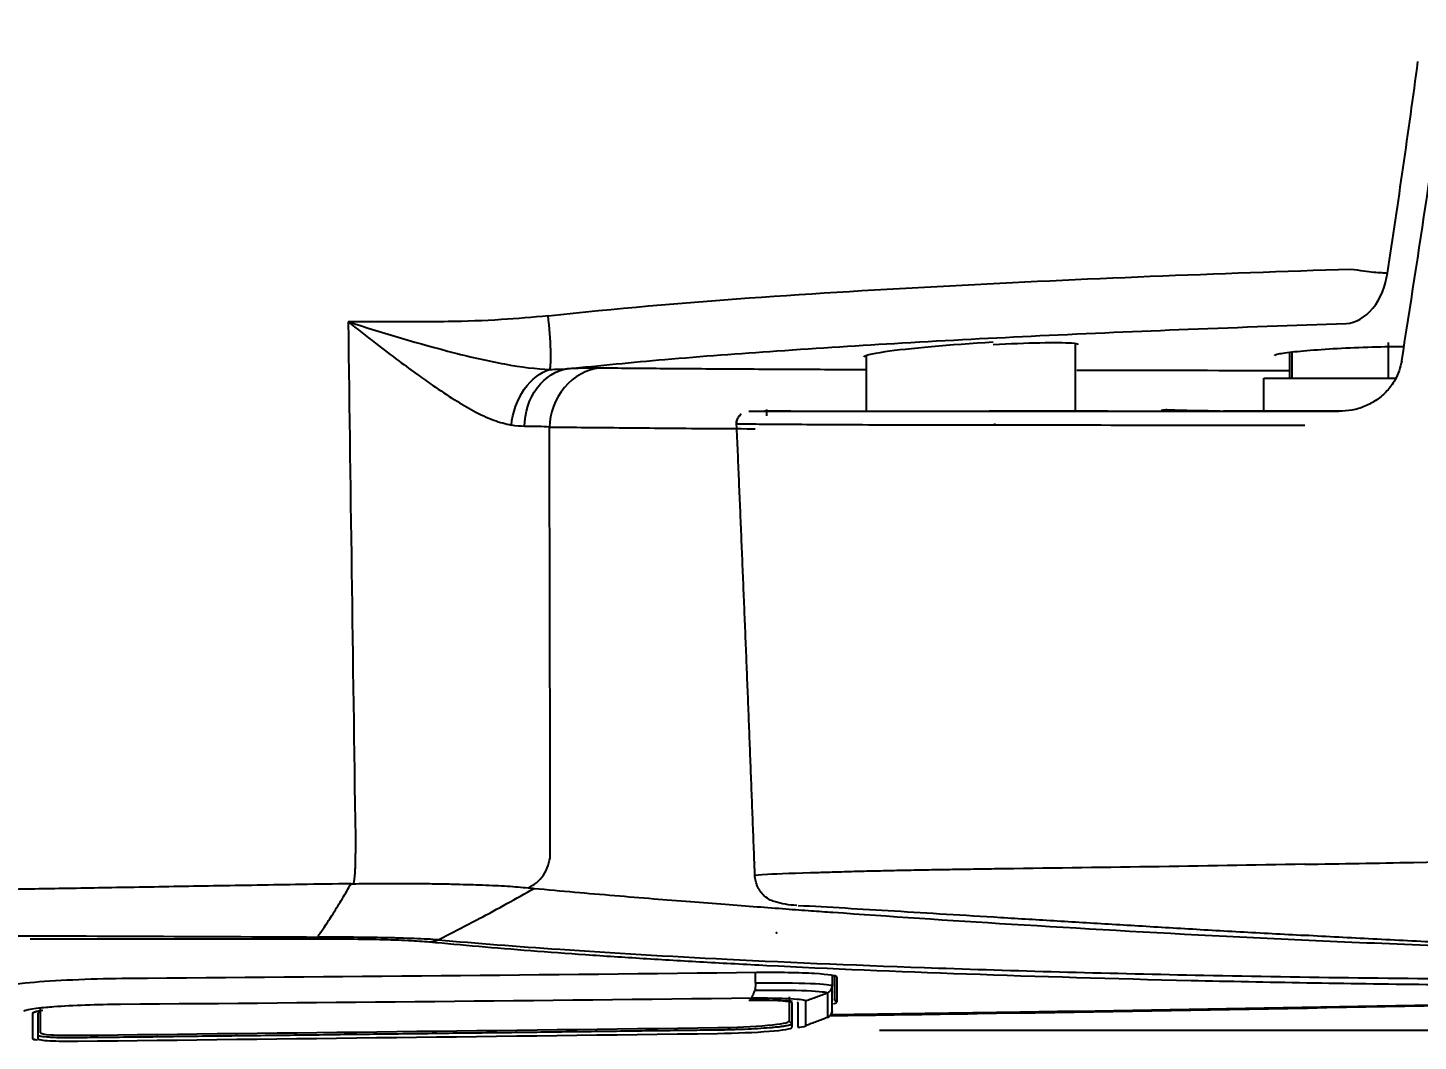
# Model space of a CAD drawing. Extents: x -2111 to 4214, y -25 to 2527.
# Drawn here: x -1705.2 to -1591.9, y 1592.7 to 1675.2 of the extents above; entities that cross this region are included whole.
import ezdxf

# ---------------------------------------------------------------- set-up
doc = ezdxf.new("R2010")
doc.units = 0
doc.header["$LTSCALE"] = 20
doc.header["$MEASUREMENT"] = 0
doc.layers.get('0').update_dxf_attribs({"linetype": 'CONTINUOUS'})
doc.layers.get('DEFPOINTS').update_dxf_attribs({"linetype": 'CONTINUOUS'})
for name, color, linetype in [('1', 7, 'CONTINUOUS'), ('2', 2, 'CONTINUOUS'), ('256', 7, 'CONTINUOUS')]:
    doc.layers.add(name, color=color, linetype=linetype)
doc.styles.get("Standard").update_dxf_attribs({"font": 'NanumGothic.ttf'})
doc.dimstyles.get("Standard").update_dxf_attribs({"dimtxt": 2.7, "dimasz": 2.5, "dimexe": 1.5, "dimexo": 1.5, "dimgap": 1.5, "dimtad": 1, "dimdec": 0, "dimlfac": 10, "dimzin": 0, "dimdsep": 46, "dimtxsty": 'Standard', "dimcen": 0, "dimclrt": 2, "dimadec": 0, "dimazin": 0, "dimtfac": 1, "dimtdec": 0, "dimtmove": 0, "dimatfit": 3, "dimfxl": 0, "dimtolj": 1, "dimtzin": 0, "dimarcsym": 0})

# ---------------------------------------------------------------- blocks, each defined once
blk = doc.blocks.new('A$C0DC70F65')
at = {"layer": '1', "color": 7, "linetype": 'Continuous'}
for p, q in [((203.54, 56.75), (203.54, 51.29)), ((229.06, 53.99), (229.06, 56.89)), ((186.54, 51.29), (186.54, 55.75)), ((221.03, 53.99), (221.03, 56.06)), ((225.02, 51.28), (196.86, 51.28)), ((206.2, 51.29), (211.35, 51.29)), ((215.34, 51.29), (215.8, 51.29)), ((177.42, 14.54), (177.42, 14.53)), ((177.47, 13.48), (177.46, 13.48)), ((126.39, 5.1), (126.39, 5.1)), ((183.36, 1.93), (183.36, 1.93)), ((183.36, 1.93), (183.36, 1.93))]:
    blk.add_line(p, q, dxfattribs=at)
at = {"layer": '1', "color": 7, "linetype": 'Continuous', "extrusion": (0, 0, -1)}
blk.add_ellipse((184.15, 3.41), major_axis=(0.2, 0), ratio=0.997692, start_param=1.546771, end_param=3.141593, dxfattribs=at)
at = {"layer": '1', "color": 7, "linetype": 'Continuous'}
for points, knots in [([(230.15, 55.4), (230.85, 59.86), (232.25, 68.79), (234.11, 82.22), (235.79, 95.7), (237.27, 109.2), (238.55, 122.73), (239.63, 136.29), (240.52, 149.86), (241.21, 163.45), (241.7, 177.06), (242.01, 190.67), (242.05, 199.75), (242.07, 204.29)], [0, 0, 0, 0, 0.090907, 0.181816, 0.272726, 0.363636, 0.454546, 0.545455, 0.636363, 0.727272, 0.818181, 0.909091, 1, 1, 1, 1]), ([(160.62, 59.06), (171.53, 60.26), (182.43, 60.93), (204.22, 62.1), (215.12, 62.52), (226.01, 62.87)], [0, 0, 0, 0, 0.5, 0.5, 1, 1, 1, 1]), ([(225.64, 58.43), (226.37, 58.5), (227.18, 58.92), (228.43, 60.45), (228.84, 61.53), (228.98, 62.55)], [0, 0, 0, 0, 0.5, 0.5, 1, 1, 1, 1]), ([(226.01, 62.87), (226.35, 62.82), (227, 62.73), (227.84, 62.63), (228.49, 62.58), (228.83, 62.56), (228.98, 62.55)], [0, 0, 0, 0, 0.313344, 0.587001, 0.81624, 1, 1, 1, 1]), ([(160.62, 59.06), (159.36, 58.95), (156.65, 58.7), (152.97, 58.58), (148.8, 58.57), (146.08, 58.58), (144.32, 58.58)], [0, 0, 0, 0, 0.233744, 0.499983, 0.675741, 1, 1, 1, 1]), ([(160.77, 54.7), (160.83, 54.92), (160.85, 55.48), (160.8, 57.09), (160.72, 58.12), (160.62, 59.06)], [0, 0, 0, 0, 0.5, 0.5, 1, 1, 1, 1]), ([(144.32, 58.58), (145.06, 57.99), (146.45, 56.9), (148.35, 55.47), (149.9, 54.32), (151.42, 53.25), (152.93, 52.25), (154.59, 51.27), (156.16, 50.52), (157.15, 50.27), (157.62, 50.16)], [0, 0, 0, 0, 0.160312, 0.297774, 0.411222, 0.499928, 0.634149, 0.750006, 0.880954, 1, 1, 1, 1]), ([(144.32, 58.58), (147.24, 57.66), (150.14, 56.78), (154.36, 55.7), (155.74, 55.39), (158.39, 54.9), (159.7, 54.73), (160.77, 54.7)], [0, 0, 0, 0, 0.5, 0.5, 0.75, 0.75, 1, 1, 1, 1]), ([(162.17, 54.75), (164.82, 55.02), (170.51, 55.58), (179.61, 56.25), (189.79, 56.9), (200.96, 57.48), (213.02, 58), (221.34, 58.29), (225.64, 58.43)], [0, 0, 0, 0, 0.125443, 0.26941, 0.43034, 0.606719, 0.79708, 1, 1, 1, 1]), ([(196.87, 56.91), (193.33, 56.7), (189.96, 56.4), (186.9, 55.96), (186.32, 55.81), (186.32, 55.7)], [0, 0, 0, 0, 0.627035, 0.627035, 1, 1, 1, 1]), ([(203.79, 56.71), (203.79, 56.76), (203.61, 56.8), (202.72, 56.86), (201.81, 56.87), (199.55, 56.83), (198.22, 56.77), (196.87, 56.7)], [0, 0, 0, 0, 0.253593, 0.253593, 0.626797, 0.626797, 1, 1, 1, 1]), ([(230.36, 56.55), (230.18, 56.55), (229.13, 56.54), (227.02, 56.49), (224.17, 56.35), (221.76, 56.17), (220.43, 56.01), (219.85, 55.89), (219.8, 55.84), (219.78, 55.81)], [0, 0, 0, 0, 0.042039, 0.233463, 0.424846, 0.616231, 0.807637, 0.904454, 1, 1, 1, 1]), ([(157.62, 50.16), (157.72, 51.17), (158.09, 52.25), (159.26, 53.93), (160.04, 54.48), (160.77, 54.7)], [0, 0, 0, 0, 0.5, 0.5, 1, 1, 1, 1]), ([(158.68, 50.06), (158.71, 51.13), (159.06, 52.32), (160.38, 54.09), (161.31, 54.63), (162.17, 54.75)], [0, 0, 0, 0, 0.5, 0.5, 1, 1, 1, 1]), ([(164.76, 54.8), (163.78, 54.68), (162.7, 54.14), (161.17, 52.32), (160.76, 51.1), (160.72, 50.01)], [0, 0, 0, 0, 0.5, 0.5, 1, 1, 1, 1]), ([(164.76, 54.8), (164.38, 54.8), (163.63, 54.81), (162.65, 54.77), (162.17, 54.75)], [0, 0, 0, 0, 0.506456, 1, 1, 1, 1]), ([(186.51, 54.67), (184.66, 54.67), (180.75, 54.69), (175.12, 54.72), (169.61, 54.76), (166.39, 54.79), (164.76, 54.8)], [0, 0, 0, 0, 0.216783, 0.475058, 0.735928, 1, 1, 1, 1]), ([(221.03, 54.59), (220.03, 54.59), (213.99, 54.6), (208.25, 54.61), (203.69, 54.62)], [0, 0, 0, 0, 0.164707, 1, 1, 1, 1]), ([(230.15, 55.4), (230.09, 55.13), (229.97, 54.58), (229.58, 53.74), (228.98, 52.92), (228.13, 52.19), (227.16, 51.67), (226.1, 51.34), (225.38, 51.3), (225.02, 51.29)], [0, 0, 0, 0, 0.116266, 0.232456, 0.38595, 0.53943, 0.692942, 0.84658, 1, 1, 1, 1]), ([(175.99, 50.25), (175.98, 50.3), (175.97, 50.47), (176.06, 50.72), (176.2, 50.94), (176.32, 51.04), (176.36, 51.07)], [0, 0, 0, 0, 0.164555, 0.529456, 0.821597, 1, 1, 1, 1]), ([(176.97, 51.29), (176.95, 51.29), (177.9, 51.29), (181.45, 51.29), (184.04, 51.29), (190.08, 51.29), (193.52, 51.29), (196.86, 51.29)], [0, 0, 0, 0, 0.333329, 0.333329, 0.666665, 0.666665, 1, 1, 1, 1]), ([(180.39, 51.29), (179.15, 51.29), (178.42, 51.29), (178.24, 51.29), (178.22, 51.29), (178.24, 51.29)], [0, 0, 0, 0, 0.857494, 0.857494, 1, 1, 1, 1]), ([(206.2, 51.29), (205.16, 51.29), (204.13, 51.29), (200.91, 51.29), (198.73, 51.29), (196.55, 51.29)], [0, 0, 0, 0, 0.322692, 0.322692, 1, 1, 1, 1]), ([(211.03, 51.4), (210.93, 51.4), (210.83, 51.39), (210.67, 51.37), (210.61, 51.36), (210.56, 51.35)], [0, 0, 0, 0, 0.647546, 0.647546, 1, 1, 1, 1]), ([(211.56, 51.39), (211.55, 51.39), (211.52, 51.39), (211.43, 51.39), (211.37, 51.39), (211.22, 51.39), (211.13, 51.4), (211.04, 51.4), (211.03, 51.4), (211.02, 51.4), (211.02, 51.4)], [0, 0, 0, 0, 0.33067, 0.33067, 0.66134, 0.66134, 0.992003, 0.992003, 0.992003, 1, 1, 1, 1]), ([(215.94, 51.29), (217.36, 51.29), (219.02, 51.29), (221.35, 51.29), (221.9, 51.29), (222.46, 51.29)], [0, 0, 0, 0, 0.771074, 0.771074, 1, 1, 1, 1]), ([(160.72, 50.01), (161.69, 50), (163.62, 49.98), (166.77, 49.95), (170.09, 49.92), (173.58, 49.89), (176.1, 49.88), (177.42, 49.87), (177.49, 49.87)], [0, 0, 0, 0, 0.200497, 0.399684, 0.597551, 0.794089, 0.989291, 1, 1, 1, 1]), ([(190.41, 50.16), (187.5, 50.17), (184.77, 50.18), (180.24, 50.21), (178.46, 50.22), (176.44, 50.24), (175.97, 50.24), (175.97, 50.26)], [0, 0, 0, 0, 0.356146, 0.356146, 0.712292, 0.712292, 1, 1, 1, 1]), ([(196.97, 50.17), (196.42, 50.17), (195.32, 50.17), (193.67, 50.16), (192.03, 50.16), (190.95, 50.16), (190.41, 50.16)], [0, 0, 0, 0, 0.249997, 0.499997, 0.749998, 1, 1, 1, 1]), ([(196.97, 50.18), (201.19, 50.18), (209.61, 50.17), (218.04, 50.16), (222.25, 50.16)], [0, 0, 0, 0, 0.5, 1, 1, 1, 1]), ([(222.25, 14.4), (225.2, 14.45), (239.54, 14.71), (264.51, 15.24), (286.52, 15.84), (297.15, 16.16)], [0, 0, 0, 0, 0.118044, 0.573792, 1, 1, 1, 1]), ([(158.98, 12.49), (159.44, 12.68), (159.9, 13.05), (160.56, 14.01), (160.75, 14.6), (160.79, 15.14)], [0, 0, 0, 0, 0.5, 0.5, 1, 1, 1, 1]), ([(180.88, 11.06), (180.23, 11.06), (179.19, 11.31), (178.55, 11.51), (178.07, 12), (177.91, 12.2), (177.76, 12.42), (177.65, 12.66), (177.55, 12.9), (177.47, 13.22), (177.45, 13.45), (177.45, 13.6)], [0, 0, 0, 0, 0.439505, 0.740616, 0.784817, 0.820502, 0.850966, 0.879437, 0.908183, 0.938102, 1, 1, 1, 1]), ([(196.97, 14.02), (196.32, 14.01), (195.02, 13.99), (193.07, 13.96), (191.14, 13.93), (189.25, 13.89), (187.44, 13.85), (185.72, 13.81), (184.11, 13.76), (181.18, 13.68), (178.3, 13.59), (177.5, 13.51), (177.47, 13.48)], [0, 0, 0, 0, 0.067106, 0.134269, 0.201455, 0.268624, 0.335755, 0.402884, 0.47003, 0.537182, 0.804779, 1, 1, 1, 1]), ([(222.25, 14.4), (218.04, 14.33), (209.61, 14.19), (201.19, 14.08), (196.97, 14.02)], [0, 0, 0, 0, 0.5, 1, 1, 1, 1]), ([(144.56, 12.82), (143.2, 12.8), (139.46, 12.74), (133.58, 12.64), (127.11, 12.53), (121.28, 12.43), (116.66, 12.35), (113.99, 12.31), (113.04, 12.29), (113.03, 12.29), (113.02, 12.29)], [0, 0, 0, 0, 0.128989, 0.355558, 0.559994, 0.744201, 0.910107, 0.999055, 0.999055, 1, 1, 1, 1]), ([(141.83, 8.48), (142.01, 8.74), (142.44, 9.37), (143.12, 10.41), (143.85, 11.6), (144.33, 12.42), (144.56, 12.82)], [0, 0, 0, 0, 0.181143, 0.444011, 0.728557, 1, 1, 1, 1]), ([(144.77, 12.82), (145.35, 12.83), (146.53, 12.85), (148.26, 12.85), (149.95, 12.84), (151.59, 12.82), (153.41, 12.78), (155.38, 12.72), (157.4, 12.63), (158.44, 12.54), (158.98, 12.49)], [0, 0, 0, 0, 0.098177, 0.197625, 0.298039, 0.399052, 0.500275, 0.65566, 0.824029, 1, 1, 1, 1]), ([(151.66, 8.25), (152.78, 8.82), (155.43, 10.18), (158, 11.61), (159.48, 12.44)], [0, 0, 0, 0, 0.422753, 1, 1, 1, 1]), ([(159.48, 12.44), (160.57, 12.34), (162.66, 12.15), (165.94, 11.87), (169.09, 11.61), (172.1, 11.37), (174.93, 11.15), (177.52, 10.96), (179.87, 10.78), (181.93, 10.63), (187.73, 10.22), (198.45, 9.5), (212.54, 8.7), (224.97, 8.11), (234.84, 7.71), (245.56, 7.35), (257.15, 7.05), (269.6, 6.83), (282.89, 6.7), (292.16, 6.72), (296.89, 6.72)], [0, 0, 0, 0, 0.039966, 0.076868, 0.110744, 0.141586, 0.169383, 0.194129, 0.215822, 0.234462, 0.250052, 0.370392, 0.499974, 0.562185, 0.627487, 0.695876, 0.767346, 0.84186, 0.919346, 1, 1, 1, 1]), ([(180.97, 11.06), (182.23, 10.99), (184.76, 10.85), (188.81, 10.61), (193.03, 10.35), (197.46, 10.08), (202.06, 9.8), (206.85, 9.51), (211.81, 9.21), (216.93, 8.91), (220.48, 8.72), (222.25, 8.62)], [0, 0, 0, 0, 0.111116, 0.222227, 0.333335, 0.444443, 0.555552, 0.666662, 0.777773, 0.888887, 1, 1, 1, 1]), ([(118.43, 8.32), (121.46, 8.33), (129.23, 8.34), (136.92, 8.34), (141.61, 8.34)], [0, 0, 0, 0, 0.389824, 1, 1, 1, 1]), ([(141.61, 8.34), (142.59, 8.34), (144.43, 8.33), (147.02, 8.29), (149.31, 8.22), (150.42, 8.13), (150.95, 8.09)], [0, 0, 0, 0, 0.267077, 0.500135, 0.75792, 1, 1, 1, 1]), ([(151.66, 8.25), (151.37, 8.27), (150.79, 8.31), (149.71, 8.35), (148.56, 8.39), (146.94, 8.43), (144.72, 8.46), (142.81, 8.47), (141.83, 8.48)], [0, 0, 0, 0, 0.124131, 0.252138, 0.378943, 0.500105, 0.741308, 1, 1, 1, 1]), ([(150.95, 8.09), (152.27, 7.97), (154.92, 7.72), (159.17, 7.38), (163.64, 7.05), (168.33, 6.74), (173.25, 6.45), (181.72, 5.99), (194.58, 5.45), (212.59, 4.92), (232.16, 4.59), (249.38, 4.47), (263.71, 4.49), (274.59, 4.55), (285.66, 4.66), (293.17, 4.78), (296.93, 4.84)], [0, 0, 0, 0, 0.041442, 0.082952, 0.124551, 0.166257, 0.208086, 0.250052, 0.373552, 0.500011, 0.62316, 0.749967, 0.812308, 0.874724, 0.937269, 1, 1, 1, 1]), ([(151.67, 8.25), (154.77, 7.98), (162.1, 7.41), (175.49, 6.62), (192.86, 5.89), (214.32, 5.31), (239.73, 4.98), (267.73, 4.99), (287.43, 5.25), (297.22, 5.43)], [0, 0, 0, 0, 0.097779, 0.217073, 0.350717, 0.501973, 0.665979, 0.836054, 1, 1, 1, 1]), ([(297.19, 6.27), (294.93, 6.28), (290.39, 6.31), (283.68, 6.39), (277.03, 6.51), (270.48, 6.65), (264.02, 6.83), (257.67, 7.03), (251.43, 7.25), (245.31, 7.49), (239.33, 7.75), (233.48, 8.03), (227.77, 8.31), (224.09, 8.51), (222.25, 8.61)], [0, 0, 0, 0, 0.083336, 0.166669, 0.25, 0.333332, 0.416664, 0.499997, 0.583331, 0.666666, 0.75, 0.833334, 0.916667, 1, 1, 1, 1]), ([(126.39, 5.1), (123.75, 5.08), (120.88, 4.96), (116.66, 4.62), (115.36, 4.39), (115.36, 4.2)], [0, 0, 0, 0, 0.5, 0.5, 1, 1, 1, 1]), ([(183.75, 4.48), (183.75, 4.56), (183.12, 4.63), (180.83, 4.72), (179.25, 4.73), (177.51, 4.72)], [0, 0, 0, 0, 0.5, 0.5, 1, 1, 1, 1]), ([(183.75, 4.48), (183.75, 4.56), (183.12, 4.63), (180.83, 4.72), (179.25, 4.73), (177.51, 4.72)], [0, 0, 0, 0, 0.5, 0.5, 1, 1, 1, 1]), ([(184.16, 5.2), (184.16, 5.33), (183.49, 5.43), (181.1, 5.57), (179.42, 5.6), (177.58, 5.58)], [0, 0, 0, 0, 0.5, 0.5, 1, 1, 1, 1]), ([(297.34, 4.55), (264.5, 3.53), (231.65, 2.85), (193.91, 2.28), (188.76, 2.21), (183.62, 2.14)], [0, 0, 0, 0, 0.863442, 0.863442, 1, 1, 1, 1]), ([(184.16, 3.21), (184.16, 3.22), (184.16, 3.23), (184.16, 3.27), (184.16, 3.31), (184.16, 3.49), (184.16, 3.64), (184.16, 4.25), (184.16, 4.73), (184.16, 5.2)], [0, 0, 0, 0, 0.01365, 0.01365, 0.06825, 0.06825, 0.286649, 0.286649, 1, 1, 1, 1]), ([(181.62, 3.26), (181.61, 3.33), (181.15, 3.4), (179.53, 3.48), (178.4, 3.5), (177.16, 3.49)], [0, 0, 0, 0, 0.5, 0.5, 1, 1, 1, 1]), ([(181.62, 3.26), (181.61, 3.33), (181.15, 3.4), (179.53, 3.48), (178.4, 3.5), (177.16, 3.49)], [0, 0, 0, 0, 0.5, 0.5, 1, 1, 1, 1]), ([(177.45, 4.16), (179.1, 4.17), (180.6, 4.16), (182.76, 4.07), (183.36, 4), (183.36, 3.92)], [0, 0, 0, 0, 0.5, 0.5, 1, 1, 1, 1]), ([(177.45, 4.16), (179.1, 4.17), (180.6, 4.16), (182.76, 4.07), (183.36, 4), (183.36, 3.92)], [0, 0, 0, 0, 0.5, 0.5, 1, 1, 1, 1]), ([(183.36, 3.92), (183.36, 3.89), (183.36, 3.86), (183.36, 3.73), (183.36, 3.62), (183.36, 3.29), (183.36, 3.07), (183.36, 2.55), (183.36, 2.24), (183.36, 1.93)], [0, 0, 0, 0, 0.040989, 0.040989, 0.204945, 0.204945, 0.532858, 0.532858, 1, 1, 1, 1]), ([(183.36, 3.92), (183.36, 3.89), (183.36, 3.86), (183.36, 3.73), (183.36, 3.62), (183.36, 3.29), (183.36, 3.07), (183.36, 2.55), (183.36, 2.24), (183.36, 1.93)], [0, 0, 0, 0, 0.040989, 0.040989, 0.204945, 0.204945, 0.532858, 0.532858, 1, 1, 1, 1]), ([(297.25, 4.51), (263.25, 3.44), (229.25, 2.73), (191.55, 2.16), (187.54, 2.1), (183.54, 2.05)], [0, 0, 0, 0, 0.893637, 0.893637, 1, 1, 1, 1]), ([(183.75, 2.49), (183.75, 2.82), (183.75, 3.15), (183.75, 3.6), (183.75, 3.72), (183.75, 4.05), (183.75, 4.27), (183.75, 4.48)], [0, 0, 0, 0, 0.5, 0.5, 0.678061, 0.678061, 1, 1, 1, 1]), ([(183.75, 2.49), (183.75, 2.82), (183.75, 3.15), (183.75, 3.6), (183.75, 3.72), (183.75, 4.05), (183.75, 4.27), (183.75, 4.48)], [0, 0, 0, 0, 0.5, 0.5, 0.678061, 0.678061, 1, 1, 1, 1]), ([(125.78, 2.99), (123.92, 2.98), (121.86, 2.9), (118.83, 2.68), (117.89, 2.54), (117.89, 2.41)], [0, 0, 0, 0, 0.5, 0.5, 1, 1, 1, 1]), ([(118.64, 0.19), (118.64, 0.31), (118.64, 0.44), (118.64, 0.81), (118.64, 1.07), (118.64, 1.64), (118.64, 1.97), (118.64, 2.29)], [0, 0, 0, 0, 0.179752, 0.179752, 0.539256, 0.539256, 1, 1, 1, 1]), ([(119.07, 0.2), (119.07, 0.37), (119.07, 0.55), (119.07, 0.9), (119.07, 1.07), (119.07, 1.6), (119.07, 1.95), (119.07, 2.3)], [0, 0, 0, 0, 0.25, 0.25, 0.5, 0.5, 1, 1, 1, 1]), ([(119.07, 0.2), (119.07, 0.37), (119.07, 0.55), (119.07, 0.9), (119.07, 1.07), (119.07, 1.6), (119.07, 1.95), (119.07, 2.3)], [0, 0, 0, 0, 0.25, 0.25, 0.5, 0.5, 1, 1, 1, 1]), ([(125.78, 2.99), (123.92, 2.98), (121.86, 2.9), (119.88, 2.76), (119.47, 2.72), (119.13, 2.68)], [0, 0, 0, 0, 0.766198, 0.766198, 1, 1, 1, 1]), ([(180.47, 3.11), (180.47, 3.15), (180.39, 3.18), (180.08, 3.23), (179.85, 3.26), (179.27, 3.29), (178.9, 3.31), (178.11, 3.32), (177.66, 3.32), (177.13, 3.32), (177.05, 3.32), (176.97, 3.32)], [0, 0, 0, 0, 0.240399, 0.240399, 0.480748, 0.480748, 0.720943, 0.720943, 0.959789, 0.959789, 1, 1, 1, 1]), ([(177.07, 3.36), (178.17, 3.37), (179.17, 3.35), (180.12, 3.3), (180.33, 3.28), (180.49, 3.26)], [0, 0, 0, 0, 0.743128, 0.743128, 1, 1, 1, 1]), ([(177.07, 3.36), (178.17, 3.37), (179.17, 3.35), (180.12, 3.3), (180.33, 3.28), (180.49, 3.26)], [0, 0, 0, 0, 0.743128, 0.743128, 1, 1, 1, 1]), ([(180.46, 3.12), (180.46, 3.06), (180.46, 2.99), (180.46, 2.87), (180.46, 2.8), (180.46, 2.67), (180.46, 2.6), (180.46, 2.47), (180.46, 2.41), (180.46, 2.21), (180.46, 2.08), (180.46, 1.88), (180.46, 1.82), (180.46, 1.64), (180.46, 1.53), (180.46, 1.42)], [0, 0, 0, 0, 0.108553, 0.108553, 0.224674, 0.224674, 0.340795, 0.340795, 0.456916, 0.456916, 0.689157, 0.689157, 0.805278, 0.805278, 1, 1, 1, 1]), ([(180.46, 3.12), (180.46, 3.06), (180.46, 2.99), (180.46, 2.87), (180.46, 2.8), (180.46, 2.67), (180.46, 2.6), (180.46, 2.47), (180.46, 2.41), (180.46, 2.21), (180.46, 2.08), (180.46, 1.88), (180.46, 1.82), (180.46, 1.64), (180.46, 1.53), (180.46, 1.42)], [0, 0, 0, 0, 0.108553, 0.108553, 0.224674, 0.224674, 0.340795, 0.340795, 0.456916, 0.456916, 0.689157, 0.689157, 0.805278, 0.805278, 1, 1, 1, 1]), ([(180.47, 3.11), (180.47, 2.95), (180.47, 2.78), (180.47, 2.44), (180.47, 2.28), (180.47, 1.78), (180.47, 1.45), (180.47, 1.12)], [0, 0, 0, 0, 0.2525, 0.2525, 0.505, 0.505, 1, 1, 1, 1]), ([(180.47, 3.11), (180.47, 2.95), (180.47, 2.78), (180.47, 2.44), (180.47, 2.28), (180.47, 1.78), (180.47, 1.45), (180.47, 1.12)], [0, 0, 0, 0, 0.2525, 0.2525, 0.505, 0.505, 1, 1, 1, 1]), ([(180.96, 3.13), (180.96, 3.01), (180.96, 2.89), (180.96, 2.53), (180.96, 2.3), (180.96, 1.75), (180.96, 1.44), (180.96, 1.13)], [0, 0, 0, 0, 0.179045, 0.179045, 0.537136, 0.537136, 1, 1, 1, 1]), ([(180.96, 3.13), (180.96, 3.01), (180.96, 2.89), (180.96, 2.53), (180.96, 2.3), (180.96, 1.75), (180.96, 1.44), (180.96, 1.13)], [0, 0, 0, 0, 0.179045, 0.179045, 0.537136, 0.537136, 1, 1, 1, 1]), ([(181.62, 1.26), (181.62, 1.38), (181.62, 1.5), (181.62, 1.86), (181.62, 2.1), (181.62, 2.64), (181.62, 2.95), (181.62, 3.26)], [0, 0, 0, 0, 0.179023, 0.179023, 0.53707, 0.53707, 1, 1, 1, 1]), ([(181.62, 1.26), (181.62, 1.38), (181.62, 1.5), (181.62, 1.86), (181.62, 2.1), (181.62, 2.64), (181.62, 2.95), (181.62, 3.26)], [0, 0, 0, 0, 0.179023, 0.179023, 0.53707, 0.53707, 1, 1, 1, 1]), ([(174.41, 0.93), (174.79, 0.93), (175.16, 0.94), (175.72, 0.96), (175.91, 0.96), (176.28, 0.98), (176.47, 0.98), (177.01, 1.01), (177.36, 1.02), (178.03, 1.06), (178.33, 1.09), (178.77, 1.12), (178.9, 1.13), (179.16, 1.16), (179.28, 1.17), (179.51, 1.19), (179.61, 1.21), (179.81, 1.23), (179.9, 1.25), (180.13, 1.29), (180.26, 1.31), (180.42, 1.37), (180.46, 1.39), (180.46, 1.42)], [0, 0, 0, 0, 0.125, 0.125, 0.1875, 0.1875, 0.25, 0.25, 0.375, 0.375, 0.5, 0.5, 0.5625, 0.5625, 0.625, 0.625, 0.6875, 0.6875, 0.75, 0.75, 0.875, 0.875, 1, 1, 1, 1]), ([(174.41, 0.93), (174.79, 0.93), (175.16, 0.94), (175.72, 0.96), (175.91, 0.96), (176.28, 0.98), (176.47, 0.98), (177.01, 1.01), (177.36, 1.02), (178.03, 1.06), (178.33, 1.09), (178.77, 1.12), (178.9, 1.13), (179.16, 1.16), (179.28, 1.17), (179.51, 1.19), (179.61, 1.21), (179.81, 1.23), (179.9, 1.25), (180.13, 1.29), (180.26, 1.31), (180.42, 1.37), (180.46, 1.39), (180.46, 1.42)], [0, 0, 0, 0, 0.125, 0.125, 0.1875, 0.1875, 0.25, 0.25, 0.375, 0.375, 0.5, 0.5, 0.5625, 0.5625, 0.625, 0.625, 0.6875, 0.6875, 0.75, 0.75, 0.875, 0.875, 1, 1, 1, 1]), ([(174.44, 1.1), (175.79, 1.12), (177.35, 1.19), (179.61, 1.4), (180.25, 1.52), (180.25, 1.63)], [0, 0, 0, 0, 0.5, 0.5, 1, 1, 1, 1]), ([(174.44, 1.1), (175.79, 1.12), (177.35, 1.19), (179.61, 1.4), (180.25, 1.52), (180.25, 1.63)], [0, 0, 0, 0, 0.5, 0.5, 1, 1, 1, 1]), ([(119.06, 0.5), (119.07, 0.46), (119.14, 0.43), (119.45, 0.38), (119.68, 0.36), (120.12, 0.33), (120.28, 0.32), (120.62, 0.31), (120.81, 0.3), (121.2, 0.3), (121.41, 0.3), (121.84, 0.3), (122.06, 0.3), (122.29, 0.3)], [0, 0, 0, 0, 0.25, 0.25, 0.5, 0.5, 0.625, 0.625, 0.75, 0.75, 0.875, 0.875, 1, 1, 1, 1]), ([(119.06, 0.5), (119.07, 0.46), (119.14, 0.43), (119.45, 0.38), (119.68, 0.36), (120.12, 0.33), (120.28, 0.32), (120.62, 0.31), (120.81, 0.3), (121.2, 0.3), (121.41, 0.3), (121.84, 0.3), (122.06, 0.3), (122.29, 0.3)], [0, 0, 0, 0, 0.25, 0.25, 0.5, 0.5, 0.625, 0.625, 0.75, 0.75, 0.875, 0.875, 1, 1, 1, 1]), ([(119.07, 0.2), (119.07, 0.16), (119.16, 0.13), (119.47, 0.08), (119.71, 0.05), (120.31, 0.02), (120.67, 0.01), (121.45, 0), (121.87, 0), (122.29, 0)], [0, 0, 0, 0, 0.254836, 0.254836, 0.509718, 0.509718, 0.762534, 0.762534, 1, 1, 1, 1]), ([(119.07, 0.2), (119.07, 0.16), (119.16, 0.13), (119.47, 0.08), (119.71, 0.05), (120.31, 0.02), (120.67, 0.01), (121.45, 0), (121.87, 0), (122.29, 0)], [0, 0, 0, 0, 0.254836, 0.254836, 0.509718, 0.509718, 0.762534, 0.762534, 1, 1, 1, 1]), ([(119.25, 0.69), (119.25, 0.62), (119.54, 0.56), (120.67, 0.48), (121.49, 0.47), (122.32, 0.48)], [0, 0, 0, 0, 0.5, 0.5, 1, 1, 1, 1]), ([(119.25, 0.69), (119.25, 0.62), (119.54, 0.56), (120.67, 0.48), (121.49, 0.47), (122.32, 0.48)], [0, 0, 0, 0, 0.5, 0.5, 1, 1, 1, 1]), ([(122.29, 0.3), (122.63, 0.3), (122.98, 0.31), (124.23, 0.32), (125.13, 0.33), (126.94, 0.35), (127.84, 0.36), (129.64, 0.38), (130.55, 0.4), (132.35, 0.42), (133.26, 0.43), (135.07, 0.45), (135.97, 0.46), (137.78, 0.48), (138.69, 0.49), (140.5, 0.51), (141.4, 0.52), (143.22, 0.55), (144.12, 0.56), (145.94, 0.58), (146.84, 0.59), (148.66, 0.61), (149.57, 0.62), (151.39, 0.64), (152.29, 0.66), (154.11, 0.68), (155.02, 0.69), (156.84, 0.71), (157.75, 0.72), (159.57, 0.74), (160.48, 0.76), (162.31, 0.78), (163.22, 0.79), (165.04, 0.81), (165.95, 0.82), (167.78, 0.85), (168.69, 0.86), (170.46, 0.88), (171.31, 0.89), (172.91, 0.91), (173.66, 0.92), (174.41, 0.93)], [0, 0, 0, 0, 0.020121, 0.020121, 0.072364, 0.072364, 0.124607, 0.124607, 0.176849, 0.176849, 0.229092, 0.229092, 0.281335, 0.281335, 0.333577, 0.333577, 0.38582, 0.38582, 0.438063, 0.438063, 0.490305, 0.490305, 0.542548, 0.542548, 0.594791, 0.594791, 0.647034, 0.647034, 0.699276, 0.699276, 0.751519, 0.751519, 0.803762, 0.803762, 0.856004, 0.856004, 0.908247, 0.908247, 0.957123, 0.957123, 1, 1, 1, 1]), ([(122.29, 0.3), (122.63, 0.3), (122.98, 0.31), (124.23, 0.32), (125.13, 0.33), (126.94, 0.35), (127.84, 0.36), (129.64, 0.38), (130.55, 0.4), (132.35, 0.42), (133.26, 0.43), (135.07, 0.45), (135.97, 0.46), (137.78, 0.48), (138.69, 0.49), (140.5, 0.51), (141.4, 0.52), (143.22, 0.55), (144.12, 0.56), (145.94, 0.58), (146.84, 0.59), (148.66, 0.61), (149.57, 0.62), (151.39, 0.64), (152.29, 0.66), (154.11, 0.68), (155.02, 0.69), (156.84, 0.71), (157.75, 0.72), (159.57, 0.74), (160.48, 0.76), (162.31, 0.78), (163.22, 0.79), (165.04, 0.81), (165.95, 0.82), (167.78, 0.85), (168.69, 0.86), (170.46, 0.88), (171.31, 0.89), (172.91, 0.91), (173.66, 0.92), (174.41, 0.93)], [0, 0, 0, 0, 0.020121, 0.020121, 0.072364, 0.072364, 0.124607, 0.124607, 0.176849, 0.176849, 0.229092, 0.229092, 0.281335, 0.281335, 0.333577, 0.333577, 0.38582, 0.38582, 0.438063, 0.438063, 0.490305, 0.490305, 0.542548, 0.542548, 0.594791, 0.594791, 0.647034, 0.647034, 0.699276, 0.699276, 0.751519, 0.751519, 0.803762, 0.803762, 0.856004, 0.856004, 0.908247, 0.908247, 0.957123, 0.957123, 1, 1, 1, 1]), ([(174.42, 0.63), (175.92, 0.65), (177.49, 0.72), (179.77, 0.9), (180.46, 1.02), (180.47, 1.12)], [0, 0, 0, 0, 0.5, 0.5, 1, 1, 1, 1]), ([(174.42, 0.63), (175.92, 0.65), (177.49, 0.72), (179.77, 0.9), (180.46, 1.02), (180.47, 1.12)], [0, 0, 0, 0, 0.5, 0.5, 1, 1, 1, 1])]:
    blk.add_open_spline(points, degree=3, knots=knots, dxfattribs=at)
for points, degree in [([(228.98, 62.55), (229.87, 68.28), (230.7, 74.01), (231.47, 79.76)], 3), ([(144.32, 58.58), (144.52, 44.12), (144.72, 29.69), (144.93, 15.29)], 3), ([(160.77, 54.7), (161.25, 54.71), (161.72, 54.72), (162.17, 54.75)], 3), ([(178.44, 50.93), (178.42, 51.43)], 1), ([(180.39, 51.29), (179.12, 51.29), (178.43, 51.29), (178.42, 51.29)], 3), ([(215.34, 51.29), (214.01, 51.29), (212.68, 51.29), (211.35, 51.29)], 3), ([(211.55, 51.29), (211.55, 51.32), (211.55, 51.35), (211.55, 51.39)], 3), ([(215.14, 51.31), (213.04, 51.33), (211.76, 51.36), (211.55, 51.39)], 3), ([(216.82, 51.3), (216.4, 51.3), (216, 51.3), (215.62, 51.31)], 3), ([(158.68, 50.06), (158.34, 50.06), (157.99, 50.1), (157.62, 50.16)], 3), ([(160.72, 50.01), (160.16, 50.05), (159.48, 50.07), (158.68, 50.06)], 3), ([(160.79, 15.14), (160.77, 26.74), (160.75, 38.37), (160.72, 50.01)], 3), ([(177.42, 14.53), (176.74, 32.53), (175.96, 50.52)], 2), ([(196.97, 50.29), (196.97, 50.25), (196.97, 50.21), (196.97, 50.17)], 3), ([(177.46, 13.48), (177.42, 14.56)], 1), ([(144.56, 12.82), (144.63, 12.82), (144.7, 12.82), (144.77, 12.82)], 3), ([(158.98, 12.49), (159.16, 12.47), (159.33, 12.45), (159.48, 12.44)], 3), ([(113.02, 8.6), (122.7, 8.57), (132.31, 8.53), (141.83, 8.48)], 3), ([(141.61, 8.34), (141.68, 8.36), (141.76, 8.41), (141.83, 8.48)], 3), ([(177.58, 5.58), (160.39, 5.38), (143.32, 5.23), (126.39, 5.1)], 3), ([(177.51, 4.72), (177.51, 4.48), (177.48, 4.25), (177.45, 4.16)], 3), ([(177.51, 4.72), (177.51, 4.48), (177.48, 4.25), (177.45, 4.16)], 3), ([(177.51, 4.72), (177.51, 5.03), (177.51, 5.34), (177.51, 5.65)], 3), ([(177.51, 4.72), (177.51, 5.03), (177.51, 5.34), (177.51, 5.65)], 3), ([(183.75, 5.3), (183.75, 5.02), (183.75, 4.75), (183.75, 4.48)], 3), ([(183.75, 5.3), (183.75, 5.02), (183.75, 4.75), (183.75, 4.48)], 3), ([(183.95, 5.4), (183.95, 4.74), (183.95, 4.07), (183.95, 3.41)], 3), ([(177.16, 3.49), (159.91, 3.29), (142.77, 3.12), (125.78, 2.99)], 3), ([(177.16, 3.49), (159.91, 3.29), (142.77, 3.12), (125.78, 2.99)], 3), ([(177.07, 3.36), (177.1, 3.37), (177.13, 3.41), (177.16, 3.49)], 3), ([(177.07, 3.36), (177.1, 3.37), (177.13, 3.41), (177.16, 3.49)], 3), ([(177.45, 4.16), (177.16, 3.49)], 1), ([(177.45, 4.16), (177.16, 3.49)], 1), ([(180.25, 3.62), (180.25, 2.96), (180.25, 2.29), (180.25, 1.63)], 3), ([(183.36, 3.92), (181.62, 3.26)], 1), ([(183.36, 3.92), (181.62, 3.26)], 1), ([(183.36, 3.92), (183.59, 4), (183.75, 4.24), (183.75, 4.48)], 3), ([(183.36, 3.92), (183.59, 4), (183.75, 4.24), (183.75, 4.48)], 3), ([(183.95, 4.01), (183.95, 3.99), (183.93, 3.96), (183.9, 3.94)], 3), ([(118.64, 2.29), (118.62, 2.36), (118.91, 2.44), (119.44, 2.52)], 3), ([(118.64, 2.29), (118.62, 2.35), (118.82, 2.42), (119.19, 2.48)], 3), ([(119.29, 2.41), (119.15, 2.37), (119.07, 2.33), (119.07, 2.3)], 3), ([(119.19, 2.38), (119.11, 2.35), (119.07, 2.32), (119.07, 2.3)], 3), ([(119.25, 0.69), (119.25, 1.37), (119.25, 2.06), (119.25, 2.75)], 3), ([(119.25, 0.69), (119.25, 1.32), (119.25, 1.95), (119.25, 2.57)], 3), ([(180.25, 3.26), (180.25, 2.72), (180.25, 2.17), (180.25, 1.63)], 3), ([(180.47, 3.11), (180.47, 3.12), (180.46, 3.13), (180.45, 3.14)], 3), ([(180.91, 3.17), (180.94, 3.16), (180.96, 3.14), (180.96, 3.13)], 3), ([(180.95, 3.15), (180.96, 3.13)], 1), ([(183.36, 1.93), (183.59, 2.01), (183.75, 2.25), (183.75, 2.49)], 3), ([(183.36, 1.93), (183.59, 2.01), (183.75, 2.25), (183.75, 2.49)], 3), ([(183.75, 2.48), (183.75, 2.24), (183.59, 2.01), (183.36, 1.93)], 3), ([(183.75, 2.48), (183.75, 2.24), (183.59, 2.01), (183.36, 1.93)], 3), ([(183.86, 3.05), (184.06, 3.11), (184.16, 3.16), (184.16, 3.21)], 3), ([(180.46, 1.42), (180.39, 1.49), (180.32, 1.56), (180.25, 1.63)], 3), ([(180.46, 1.42), (180.39, 1.49), (180.32, 1.56), (180.25, 1.63)], 3), ([(180.96, 1.13), (181.18, 1.14), (181.41, 1.18), (181.62, 1.26)], 3), ([(180.96, 1.13), (181.18, 1.14), (181.41, 1.18), (181.62, 1.26)], 3), ([(183.36, 1.93), (181.62, 1.26)], 1), ([(183.36, 1.93), (181.62, 1.26)], 1), ([(119.01, 0.08), (118.78, 0.11), (118.65, 0.14), (118.64, 0.19)], 3), ([(118.9, 0.09), (118.78, 0.11), (118.7, 0.13), (118.67, 0.16)], 3), ([(122.29, 0), (139.54, 0.2), (156.93, 0.41), (174.42, 0.63)], 3), ([(122.29, 0), (139.54, 0.2), (156.93, 0.41), (174.42, 0.63)], 3), ([(122.32, 0.48), (139.57, 0.68), (156.95, 0.88), (174.44, 1.1)], 3), ([(122.32, 0.48), (139.57, 0.68), (156.95, 0.88), (174.44, 1.1)], 3)]:
    blk.add_open_spline(points, degree=degree, dxfattribs=at)
for points, weights in [([(144.77, 12.82), (144.88, 13.21), (144.94, 14.12), (144.93, 15.29)], [1.08889945364, 0.974762902842, 0.970529886554, 1.07620040478]), ([(150.95, 8.09), (151.2, 8.11), (151.44, 8.16), (151.67, 8.25)], [1.00000195842, 1.00013431623, 1.00697562446, 1.0205258831])]:
    blk.add_rational_spline(points, weights, degree=3, dxfattribs=at)
blk.add_point((179.21, 8.83), dxfattribs=at)
at = {"layer": '2', "color": 7, "linetype": 'Continuous'}
for p, q in [((218.93, 51.29), (218.93, 53.99)), ((218.93, 53.99), (229.68, 53.99))]:
    blk.add_line(p, q, dxfattribs=at)
blk.add_open_spline([(225, 51.29), (221.65, 51.29), (218.46, 51.29), (216.05, 51.29)], degree=3, dxfattribs=at)
at = {"layer": '256', "color": 7, "linetype": 'Continuous'}
for p, q in [((229.06, 53.99), (229.06, 56.89)), ((221.03, 53.99), (221.03, 56.06)), ((221.19, 56.08), (221.19, 53.99))]:
    blk.add_line(p, q, dxfattribs=at)
blk = doc.blocks.new('*D69')
at = {"color": 3, "lineweight": -2}
for p, q in [((-1636.67, 2000.34), (-972.04, 2000.34)), ((-978.54, 1974.34), (-978.54, 1824.02)), ((-978.54, 1619.57), (-978.54, 1769.9)), ((-1635.82, 1593.57), (-972.04, 1593.57))]:
    blk.add_line(p, q, dxfattribs=at)
at = {"color": 3}
for points in [[(-982.87, 1974.34), (-974.21, 1974.34), (-978.54, 2000.34)], [(-982.87, 1619.57), (-974.21, 1619.57), (-978.54, 1593.57)]]:
    blk.add_solid(points, dxfattribs=at)
at = {"layer": 'DEFPOINTS', "color": 0}
for p in [(-1638.62, 2000.34), (-1637.77, 1593.57), (-978.54, 1593.57)]:
    blk.add_point(p, dxfattribs=at)
at = {"color": 2, "insert": (-978.54, 1796.96), "char_height": 26, "attachment_point": 5}
blk.add_mtext('\\A1;407', dxfattribs=at)

msp = doc.modelspace()

# ---------------------------------------------------------------- block references
msp.add_blockref('A$C0DC70F65', (-1823.43, 1592.67))

# ---------------------------------------------------------------- dimensions: what is measured, and where the dimension line sits
dim = msp.add_linear_dim(base=(-978.54, 1593.57), p1=(-1638.62, 2000.34), p2=(-1637.77, 1593.57), angle=90, dimstyle='Standard', override={"dimscale": 1.3, "dimtxt": 20, "dimasz": 20, "dimexe": 5, "dimgap": 10, "dimtih": 1, "dimtoh": 1, "dimlfac": 1, "dimclrd": 3, "dimclre": 3, "dimarcsym": 1})
dim.commit()
dim.dimension.update_dxf_attribs({"geometry": '*D69', "text_midpoint": (-978.54, 1796.96)})

doc.saveas('drawing.dxf')
